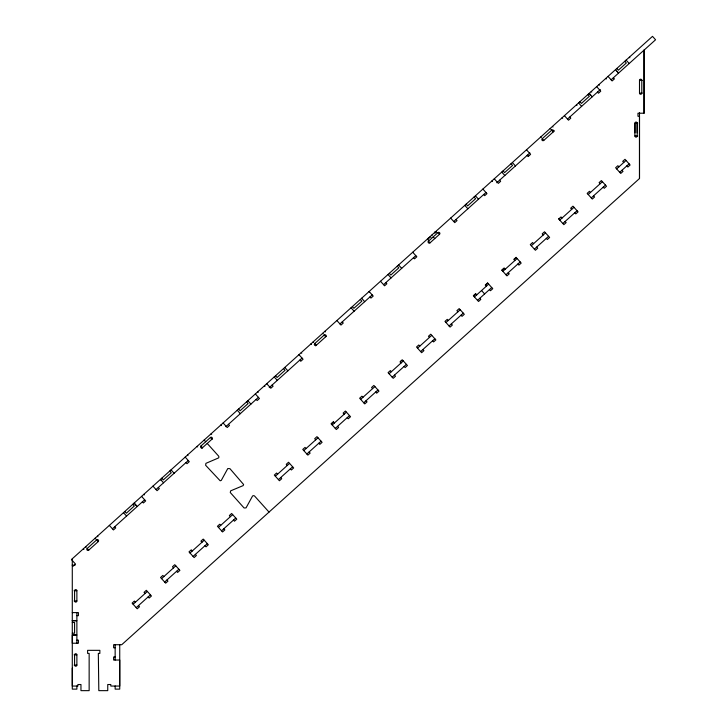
<?xml version="1.0" encoding="UTF-8"?>
<svg xmlns="http://www.w3.org/2000/svg" width="727" height="727" viewBox="0 0 727 727"><rect width="100%" height="100%" fill="white"/><g stroke="black" fill="none" stroke-linecap="round" stroke-linejoin="round"><path stroke-width="1.09" d="M72.282 668.131L72.282 686.061L77.898 686.061L77.898 684.525L80.961 684.525L80.961 690.65L89.148 690.65L89.148 653.4L87.613 653.4L87.613 650.338L99.863 650.338L99.863 653.4L98.327 653.4L98.817 690.65L107.75 690.65L107.75 684.525L110.813 684.525L110.813 686.061L119.737 686.061L119.737 660.034L113.621 660.034L113.621 656.972L115.148 656.972M634.907 132.787L634.907 123.217A1.145 1.145 0 0 1 636.052 122.072A1.145 1.145 0 0 1 637.197 123.217L637.197 132.787M115.148 647.784L113.621 647.784L113.621 644.722L121.727 644.722L639.496 178.524L639.496 116.275L637.97 116.275L637.97 113.212L644.086 113.212L644.086 50.099L644.086 113.212M589.152 93.383L592.214 96.809M615.505 69.656L618.559 73.082M626.129 60.096L629.2 63.513M581.609 106.36L578.565 102.916M123.472 512.689L126.589 516.061M134.122 503.093L137.149 506.555M160.449 479.393L161.449 480.556M274.188 376.977L277.314 380.348M428.058 239.21L427.667 238.783M503.066 170.9L504.602 172.599L512.571 165.429L511.036 163.729M579.955 101.671L581.418 103.443L589.379 96.273L587.843 94.565M72.282 565.07L73.254 566.142L75.526 564.097L71.428 559.545L652.501 36.35L655.572 39.767L611.098 79.806M475.403 195.808L478.475 199.216M501.757 172.072L504.829 175.489M512.362 162.53L515.434 165.947M629.328 57.206L629.864 57.76M435.291 231.922L435.9 232.149L435.291 231.922L434.9 233.049L435.037 232.149M435.155 232.822L434.773 232.395M87.185 548.449L96.664 539.916A1.145 1.145 0 0 1 98.29 539.997A1.145 1.145 0 0 1 98.2 541.615L88.721 550.157A1.145 1.145 0 0 1 87.104 550.066A1.145 1.145 0 0 1 87.185 548.449L88.721 550.157M200.952 446.014L202.488 447.723A1.145 1.145 0 0 1 200.87 447.632A1.145 1.145 0 0 1 200.952 446.014L210.43 437.472A1.145 1.145 0 0 1 212.057 437.563A1.145 1.145 0 0 1 211.966 439.181L210.43 437.472M314.718 343.58L316.254 345.28A1.145 1.145 0 0 1 314.637 345.198A1.145 1.145 0 0 1 314.718 343.58L324.197 335.038A1.145 1.145 0 0 1 325.823 335.129A1.145 1.145 0 0 1 325.732 336.746L324.197 335.038M437.963 232.604L428.485 241.137A1.145 1.145 0 0 0 428.403 242.763A1.145 1.145 0 0 0 430.02 242.845L439.499 234.312A1.145 1.145 0 0 0 439.59 232.685A1.145 1.145 0 0 0 437.963 232.604L439.499 234.312M554.41 130.851L543.787 140.411A1.145 1.145 0 0 1 542.169 140.329A1.145 1.145 0 0 1 542.251 138.703L551.729 130.169A1.145 1.145 0 0 1 553.356 130.251A1.145 1.145 0 0 1 553.265 131.878L551.22 129.597M616.832 68.456L618.368 70.165L626.338 62.995L624.802 61.286M112.421 528.811L144.655 499.794M156.032 489.544L188.266 460.527M201.924 448.232L212.538 438.672M225.879 426.658L258.421 397.351M269.235 387.627L302.032 358.084M315.691 345.798L326.305 336.237M339.954 323.942L372.188 294.917M383.565 284.675L415.799 255.65M453.721 221.508L485.954 192.482M496.768 182.75L529.883 152.934M567.487 119.074L600.293 89.539M401.686 268.363L398.596 264.964M528.32 156.405L527.293 155.269L528.32 156.405L530.592 154.351L526.493 149.807M337.573 426.34L338.6 427.485L336.319 429.53L331.203 423.841L333.475 421.796L334.502 422.932M401.168 360.846L401.731 360.328M479.784 298.297L480.801 299.433L478.53 301.487L473.404 295.798L475.685 293.744L476.703 294.889M486.381 286.174L485.354 285.039L487.626 282.994L492.752 288.683L490.471 290.727L489.453 289.591M508.218 272.689L509.245 273.825L506.973 275.878L501.848 270.19L504.12 268.136L505.147 269.281M514.362 258.921L514.934 258.412M515.498 257.894L516.07 257.385L521.195 263.074L518.914 265.119L517.888 263.983M565.106 221.471L566.133 222.607L563.852 224.661L558.736 218.972L559.299 218.454M331.203 423.841L333.475 421.796M473.404 295.798L475.685 293.744M485.354 285.039L487.626 282.994M501.848 270.19L504.12 268.136M516.07 257.385L513.798 259.43L514.816 260.566M558.736 218.972L561.008 216.919L562.035 218.064M133.132 604.246L147.354 591.433M161.576 578.628L175.798 565.824M190.02 553.02L204.232 540.216M218.454 527.411L232.676 514.607M275.342 476.194L289.564 463.39M303.786 450.586L317.999 437.781M332.221 424.977L346.443 412.173M360.665 399.368L374.887 386.564M389.109 373.76L403.331 360.955M417.552 348.151L431.765 335.347M445.987 322.543L460.209 309.738M474.431 296.934L488.653 284.13M502.875 271.325L517.097 258.521M531.319 245.717L545.532 232.913M559.754 220.108L573.976 207.304M588.198 194.5L602.419 181.695M616.641 168.891L626.029 160.44M136.203 607.654L150.425 594.85M164.647 582.045L178.869 569.241M193.091 556.437L207.313 543.632M221.526 530.828L235.748 518.024M278.414 479.611L292.636 466.807M306.858 454.002L321.08 441.198M335.292 428.394L349.514 415.59M363.736 402.785L377.958 389.981M392.18 377.177L406.402 364.372M420.624 351.568L434.846 338.764M449.059 325.96L463.281 313.155M477.503 300.351L491.725 287.547M505.947 274.742L520.168 261.938M534.39 249.134L548.612 236.33M562.825 223.525L577.047 210.721M591.269 197.908L605.491 185.103M619.713 172.299L629.1 163.848M431.72 235.139L432.074 235.593M464.789 205.368L467.879 208.767M171.045 469.851L174.135 473.25M237.266 410.219L240.31 413.672M361.655 298.224L364.681 301.678M391.053 277.941L388 274.497M639.496 80.352A1.145 1.145 0 0 1 640.641 79.198A1.145 1.145 0 0 1 641.796 80.352L641.796 93.101A1.145 1.145 0 0 1 640.641 94.256A1.145 1.145 0 0 1 639.496 93.101L639.496 80.352L642.25 80.352M639.496 93.101L642.25 93.101M637.661 123.217L634.907 123.217L634.907 135.976A1.145 1.145 0 0 0 636.052 137.121A1.145 1.145 0 0 0 637.197 135.976L637.197 123.217M634.907 135.976L637.661 135.976M72.282 565.179L75.035 565.179M74.118 590.751L76.88 590.751L76.88 600.956A1.145 1.145 0 0 1 75.726 602.11A1.145 1.145 0 0 1 74.581 600.956L74.581 590.751A1.145 1.145 0 0 1 75.726 589.606A1.145 1.145 0 0 1 76.88 590.751M74.118 600.956L76.88 600.956M72.282 612.607L78.407 612.607L78.407 615.669L76.88 615.669M72.282 620.676L75.726 620.676M72.282 620.74L76.88 620.74M72.282 622.494L74.581 622.494L74.581 633.208L72.282 633.208M73.436 635.016L76.88 635.016L72.282 634.953L72.282 643.222L78.407 643.222L78.407 640.16L76.88 640.16M74.118 654.863L76.88 654.863L76.88 665.069A1.145 1.145 0 0 1 75.726 666.214A1.145 1.145 0 0 1 74.581 665.069L74.581 654.863A1.145 1.145 0 0 1 75.726 653.718A1.145 1.145 0 0 1 76.88 654.863M74.118 665.069L76.88 665.069M428.612 237.938L429.248 238.138L428.866 237.711M427.858 238.61L428.467 238.838L428.339 238.183L428.467 238.838M435.518 231.722L435.673 232.349L435.518 231.722L436.091 231.977M617.023 71.382L618.05 72.518M613.379 77.753L614.397 78.889L612.125 80.942L608.026 76.39M605.755 78.443L606.263 79.007M598.93 84.586L599.439 85.159M596.649 86.631L600.747 91.184L598.475 93.238L597.449 92.093M591.26 91.493L591.769 92.056M589.706 93.919L590.724 95.055M576.466 104.806L576.974 105.379M623.748 162.484L622.721 161.349L625.002 159.304L630.118 164.993L627.846 167.037L626.819 165.901M618.913 166.837L617.886 165.701L615.615 167.755L620.74 173.444L623.012 171.39L621.985 170.254M569.768 117.02L570.786 118.156L568.514 120.209L564.416 115.657M562.144 117.71L562.653 118.274M552.475 126.416L552.983 126.98M600.148 183.74L599.121 182.604L601.393 180.56L606.518 186.248L604.237 188.293L603.219 187.157M550.194 128.461L550.712 129.033M540.715 136.994L541.224 137.567M542.251 138.703L543.787 140.411M590.469 192.446L589.452 191.31L587.171 193.364L592.296 199.053L594.568 196.999L593.55 195.863M571.704 209.349L570.677 208.213L572.949 206.168L578.074 211.857L575.802 213.902L574.775 212.766M499.613 180.187L500.63 181.332L498.358 183.377L494.26 178.824M543.26 234.957L542.233 233.821L544.514 231.777L549.63 237.465L547.358 239.51L546.331 238.374M491.988 180.878L492.497 181.441M533.591 243.672L532.564 242.527L530.292 244.581L535.408 250.27L537.689 248.216L536.662 247.08M482.882 189.075L486.981 193.618L484.709 195.672L483.682 194.536M474.077 196.999L475.612 198.707L467.652 205.877L466.116 204.169M456.002 219.454L457.019 220.599L454.748 222.644L450.649 218.091M433.228 236.875L434.764 238.583M481.538 290.536L484.618 293.944M430.157 236.548L430.929 237.402M428.176 240.801L430.02 242.845M412.727 252.242L416.825 256.785L414.554 258.839L413.527 257.703M457.937 311.792L456.91 310.647L459.182 308.602L464.308 314.291L462.036 316.336L461.009 315.2M448.268 320.498L447.241 319.353L444.969 321.407L450.086 327.095L452.367 325.042L451.34 323.906M397.269 266.164L398.805 267.863L390.835 275.042L389.299 273.334M385.846 282.63L386.864 283.766L384.592 285.811L380.494 281.258M429.493 337.401L428.467 336.256L430.748 334.211L435.864 339.9L433.592 341.944L432.565 340.809M419.824 346.107L418.797 344.971L416.526 347.015L421.642 352.704L423.923 350.65L422.896 349.514M369.634 292.072L369.116 291.509L373.215 296.053L370.943 298.106L369.916 296.97M360.31 299.433L361.846 301.142L353.904 308.303L352.35 306.603M401.05 363.009L400.032 361.864L402.304 359.82L407.429 365.508L405.148 367.553L404.121 366.417M351.05 307.775L354.122 311.192M391.38 371.715L390.354 370.579L388.082 372.624L393.207 378.313L395.479 376.259L394.452 375.123M342.235 321.897L343.253 323.033L340.981 325.078L336.883 320.525M324.942 331.285L325.451 331.857M372.615 388.618L371.588 387.473L373.86 385.428L378.985 391.117L376.704 393.162L375.686 392.026M322.661 333.329L323.179 333.902M313.183 341.872L313.691 342.435M362.937 397.324L361.919 396.188L359.638 398.232L364.763 403.921L367.035 401.877L366.017 400.731M310.911 343.916L311.42 344.489M301.242 352.622L301.75 353.195M298.961 354.676L303.059 359.229L300.787 361.274L299.76 360.138M344.171 414.226L343.144 413.081L345.416 411.037L350.541 416.725L348.269 418.77L347.242 417.634M284.802 367.426L287.874 370.843M283.503 368.598L285.039 370.307L277.069 377.477L275.533 375.768M272.08 385.065L273.098 386.201L270.826 388.245L266.727 383.702M315.727 439.835L314.7 438.699L316.981 436.645L322.097 442.334L319.825 444.379L318.799 443.243M264.455 385.746L264.964 386.319M257.631 391.889L258.14 392.462M306.058 448.541L305.031 447.405L302.759 449.45L307.875 455.138L310.156 453.094L309.129 451.949M255.35 393.943L259.448 398.496L257.176 400.541L256.149 399.405M247.843 400.704L250.915 404.112M246.544 401.877L248.08 403.576L240.119 410.746L238.583 409.047M287.283 465.444L286.265 464.308L288.537 462.254L293.663 467.943L291.382 469.996L290.355 468.851M277.614 474.149L276.587 473.013L274.315 475.058L279.441 480.747L281.712 478.702L280.686 477.557M228.469 424.332L229.487 425.468L227.215 427.512L223.116 422.969M220.844 425.013L221.353 425.586M211.175 433.719L211.684 434.292M204.16 440.035L205.696 441.743M207.231 443.452L218.509 455.974A1.536 1.536 0 0 1 218.573 457.919L205.914 463.344L205.632 465.28L220.181 480.801L221.281 480.411L227.778 468.551L229.941 468.67L243.645 484.564L243.136 485.618L230.668 490.834L230.259 492.506L244.081 507.982L246.035 507.9L252.533 496.05A1.527 1.527 0 0 1 254.695 496.159L269.035 512.09M197.144 446.351L197.653 446.923M187.475 455.066L187.984 455.629M185.194 457.11L189.293 461.663L187.021 463.708L185.994 462.572M230.404 516.661L229.378 515.525L231.649 513.471L236.775 519.16L234.503 521.214L233.476 520.069M220.735 525.367L219.708 524.231L217.437 526.275L222.553 531.964L224.834 529.919L223.807 528.783M169.736 471.032L171.272 472.741L163.302 479.911L161.767 478.202M160.467 479.375L163.548 482.783M158.313 487.499L159.331 488.635L157.059 490.689L152.961 486.136M201.961 542.269L200.934 541.133L203.215 539.08L208.331 544.768L206.059 546.822L205.032 545.677M143.864 494.333L144.373 494.896M192.291 550.975L191.265 549.839L188.993 551.884L194.109 557.573L196.39 555.528L195.363 554.392M141.583 496.377L145.682 500.93L143.41 502.975L142.383 501.839M134.64 503.666L136.685 505.937M132.777 504.311L134.313 506.01L126.353 513.189L124.817 511.481M173.517 567.878L172.499 566.742L174.771 564.688L179.896 570.377L177.615 572.431L176.588 571.286M163.848 576.584L162.821 575.448L160.549 577.492L165.674 583.181L167.946 581.137L166.919 580.001M114.702 526.766L115.72 527.902L113.448 529.956L109.35 525.403M97.409 536.153L97.918 536.726M145.082 593.486L144.055 592.351L146.327 590.297L151.452 595.986L149.171 598.039L148.154 596.903M95.128 538.207L95.646 538.771M96.155 539.343L98.2 541.615M85.65 546.74L86.159 547.313M135.404 602.192L134.386 601.056L132.105 603.101L137.23 608.79L139.502 606.745L138.484 605.609M83.378 548.794L83.887 549.358M639.496 112.703L639.496 178.524M119.737 644.722L119.737 689.123L115.148 689.123L115.148 685.943M115.148 644.722L115.148 660.034M76.88 612.607L76.88 643.222M76.88 685.943L76.88 689.123L72.282 689.123L72.282 558.99"/></g></svg>
